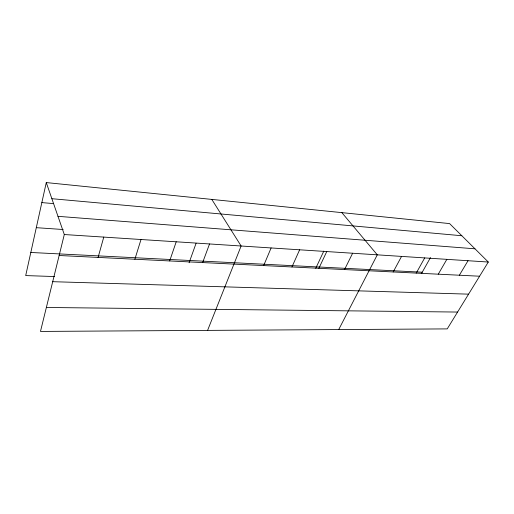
<?xml version="1.0" encoding="UTF-8"?>
<svg xmlns="http://www.w3.org/2000/svg" width="514" height="514" viewBox="0 0 514 514"><rect width="100%" height="100%" fill="white"/><g stroke="black" fill="none" stroke-linecap="round" stroke-linejoin="round"><path stroke-width="0.77" d="M46.273 182.573L64.301 234.532L40.477 331.427L447.231 328.896L488.3 262.037L449.596 223.59L46.273 182.573L25.7 275.581L54.555 276.551M98.09 257.418L103.77 237.095M134.874 259.229L141.009 239.505M169.671 260.945L176.212 241.792M189.088 262.763L196.091 243.238M202.644 262.57L209.539 243.951M207.592 330.386L241.13 246L211.807 199.406M263.656 265.577L271.116 247.947M291.933 266.972L299.63 249.798M315.75 268.282L323.82 251.076M318.866 268.295L326.763 251.558M344.547 269.561L352.623 253.235M338.713 329.57L377.289 254.835L341.855 212.635M393.191 271.957L401.55 256.409M416.237 273.095L424.705 257.912M421.467 273.589L430.475 257.572M438.275 274.18L446.846 259.345M459.375 275.221L468.023 260.72M46.369 307.475L457.576 312.056M52.711 281.691L468.575 294.149M30.814 252.47L422.238 272.214M59.149 255.503L479.588 276.217M64.301 234.532L488.3 262.037M36.295 227.676L63.19 229.52M57.986 216.33L474.981 248.808M41.846 202.593L53.642 203.615M51.869 198.7L461.835 235.746"/></g></svg>
